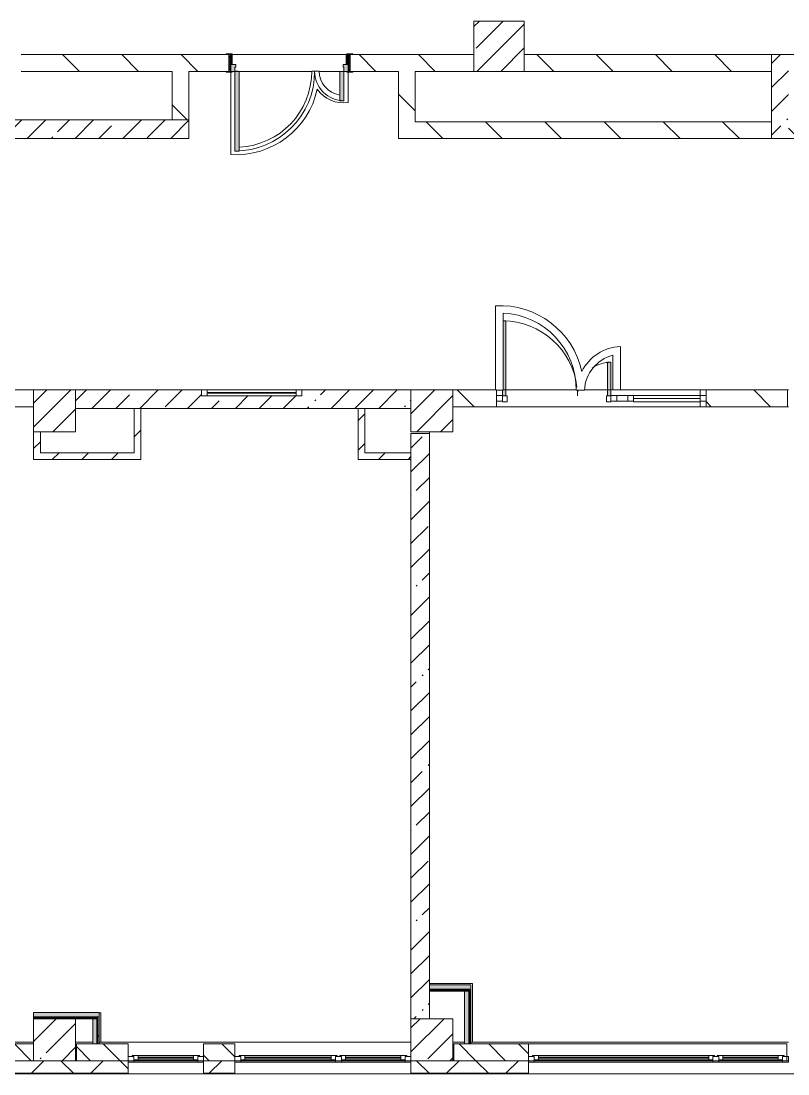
# Model space of a CAD drawing. Header units: millimetres. Extents: x -3245 to 186632, y -8553 to 29000.
# Drawn here: x 102382 to 111527, y -258 to 12300 of the extents above; entities that cross this region are included whole.
import ezdxf

# ---------------------------------------------------------------- set-up
doc = ezdxf.new("R2010")
doc.units = ezdxf.units.MM
for name, color, linetype, lineweight, true_color in [('A-DETL-GENF-5', 7, 'Continuous', 5, 0xaaaaaa), ('A-DOOR-2', 7, 'Continuous', 5, 0xaaaaaa), ('A-DOOR-3', 7, 'Continuous', 5, 0xe2e2e2), ('A-DOOR-FRAM-2', 7, 'Continuous', 5, 0xe2e2e2), ('A-DOOR-FRAM-3', 7, 'Continuous', 5, 0xaaaaaa), ('A-FLOR-2', 7, 'Continuous', 5, 0xaaaaaa), ('I-WALL-27', 7, 'Continuous', 5, 0xe7e7e7), ('I-WALL-28', 7, 'Continuous', 9, 0xe7e7e7)]:
    doc.layers.add(name, color=color, linetype=linetype, lineweight=lineweight, true_color=true_color)
for name, color, linetype, lineweight in [('A-GLAZ-2', 7, 'Continuous', 5), ('A-GLAZ-CURT-3', 7, 'Continuous', 5), ('A-GLAZ-CWMG-4', 7, 'Continuous', 5), ('A-WALL', 7, 'Continuous', 9), ('A-WALL-7', 7, 'Continuous', 5), ('I-WALL-29', 7, 'Continuous', 5), ('S-COLS-2', 7, 'Continuous', 5)]:
    doc.layers.add(name, color=color, linetype=linetype, lineweight=lineweight)
pattern_1 = [(45, (59622.45, 0), (-176.7767, 176.7767), [])]
pattern_2 = [(135, (59622.45, 0), (-353.5534, -353.5534), [])]
pattern_3 = [(45, (59622.45, 0), (-285.123, 285.123), []), (45, (59907.57, 0), (-285.123, 285.123), [504.031, -100.806, 16.764, -84.042])]
pattern_4 = [(135, (59622.45, 0), (-176.7767, -176.7767), [])]
pattern_5 = [(45, (59622.45, 0), (-530.33, 530.33), []), (135, (59622.45, 0), (-530.33, -530.33), [])]

# ---------------------------------------------------------------- blocks, each defined once
blk = doc.blocks.new('BSC_Колонна _Прямоугольная - 500х500-V97-2_4_1_птичка')
at = {"layer": 'S-COLS-2'}
h = blk.add_hatch(dxfattribs=at)
h.set_pattern_fill('FP_106', color=256, style=0, pattern_type=2)
h.set_pattern_definition([(45, (-43160, -7650), (-285.123, 285.123), []), (45, (-42874.88, -7650), (-285.123, 285.123), [504.031, -100.806, 16.764, -84.042])])
h.paths.add_polyline_path([(-250, -250), (250, -250), (250, 250), (-250, 250)])
for p, q in [((250, 250), (-250, 250)), ((-250, 250), (-250, -250)), ((250, -250), (250, 250)), ((-250, -250), (250, -250))]:
    blk.add_line(p, q, dxfattribs=at)
blk = doc.blocks.new('BSC_Колонна _Прямоугольная - 500х500-V98-2_4_1_птичка')
at = {"layer": 'S-COLS-2'}
h = blk.add_hatch(dxfattribs=at)
h.set_pattern_fill('FP_107', color=256, style=0, pattern_type=2)
h.set_pattern_definition([(45, (-47660, -7650), (-285.123, 285.123), []), (45, (-47374.88, -7650), (-285.123, 285.123), [504.031, -100.806, 16.764, -84.042])])
h.paths.add_polyline_path([(-250, -250), (250, -250), (250, 250), (-250, 250), (-250, 100)])
for p, q in [((250, 250), (-250, 250)), ((-250, 250), (-250, -250)), ((250, -250), (250, 250)), ((-250, -250), (250, -250))]:
    blk.add_line(p, q, dxfattribs=at)
blk = doc.blocks.new('BSC_Колонна _Прямоугольная - 500х500-V104-2_4_1_птичка')
at = {"layer": 'S-COLS-2'}
h = blk.add_hatch(dxfattribs=at)
h.set_pattern_fill('FP_113', color=256, style=0, pattern_type=2)
h.set_pattern_definition([(45, (-43160, -150), (-285.123, 285.123), []), (45, (-42874.88, -150), (-285.123, 285.123), [504.031, -100.806, 16.764, -84.042])])
h.paths.add_polyline_path([(-250, -250), (250, -250), (250, 250), (-250, 250)])
for p, q in [((250, 250), (-250, 250)), ((-250, 250), (-250, -250)), ((250, -250), (250, 250)), ((-250, -250), (250, -250))]:
    blk.add_line(p, q, dxfattribs=at)
blk = doc.blocks.new('BSC_Колонна _Прямоугольная - 500х500-V105-2_4_1_птичка')
at = {"layer": 'S-COLS-2'}
h = blk.add_hatch(dxfattribs=at)
h.set_pattern_fill('FP_114', color=256, style=0, pattern_type=2)
h.set_pattern_definition([(45, (-47660, -150), (-285.123, 285.123), []), (45, (-47374.88, -150), (-285.123, 285.123), [504.031, -100.806, 16.764, -84.042])])
h.paths.add_polyline_path([(-250, -250), (250, -250), (250, 250), (-250, 250), (-250, 80)])
for p, q in [((250, 250), (-250, 250)), ((-250, 250), (-250, -250)), ((250, -250), (250, 250)), ((-250, -250), (250, -250))]:
    blk.add_line(p, q, dxfattribs=at)
blk = doc.blocks.new('120_Окно_СКБ_2Ст - 120_Окно_СКБ_2Ст 3100х2500 _мал_ створка слева-2_-V138-2_4_1_птичка')
at = {"layer": 'A-GLAZ-2'}
for p, q in [((-1550, -127), (-1550, -57)), ((-1550, -57), (-1480, -57)), ((1550, -57), (-1550, -57)), ((-1480, -57), (-1480, -127)), ((-720, -87), (-1480, -87)), ((-1480, -87), (-1480, -127)), ((-1430, -137), (-1430, -87)), ((-1430, -107), (-770, -107)), ((-770, -117), (-1430, -117)), ((-770, -137), (-770, -87)), ((-720, -127), (-720, -57)), ((-720, -57), (-650, -57)), ((-720, -127), (-720, -87)), ((-650, -57), (-650, -127)), ((1480, -87), (-650, -87)), ((-650, -87), (-650, -127)), ((-600, -137), (-600, -87)), ((-600, -107), (1430, -107)), ((1430, -117), (-600, -117)), ((1430, -137), (1430, -87)), ((1480, -127), (1480, -57)), ((1480, -57), (1550, -57)), ((1480, -127), (1480, -87)), ((1550, -57), (1550, -127)), ((-1480, -127), (-1550, -127)), ((-1550, -127), (-1500, -127)), ((-1480, -127), (-1500, -127)), ((-1500, -127), (-1500, -137)), ((-1500, -137), (-700, -137)), ((-700, -137), (-1500, -137)), ((-650, -127), (-720, -127)), ((-700, -127), (-720, -127)), ((-700, -127), (-670, -127)), ((-700, -137), (-700, -127)), ((-650, -127), (-670, -127)), ((-670, -127), (-670, -137)), ((-670, -137), (1500, -137)), ((1500, -137), (-670, -137)), ((1550, -127), (1480, -127)), ((1500, -127), (1480, -127)), ((1500, -127), (1550, -127)), ((1500, -137), (1500, -127))]:
    blk.add_line(p, q, dxfattribs=at)
blk = doc.blocks.new('120_Окно_СКБ_2Ст - 120_Окно_СКБ_2Ст 2100х2500 _мал створка СЛЕВА_-V140-2_4_1_птичка')
at = {"layer": 'A-GLAZ-2'}
for p, q in [((-1050, -127), (-1050, -57)), ((-1050, -57), (-980, -57)), ((1050, -57), (-1050, -57)), ((-980, -57), (-980, -127)), ((-220, -87), (-980, -87)), ((-980, -87), (-980, -127)), ((-930, -137), (-930, -87)), ((-930, -107), (-270, -107)), ((-270, -117), (-930, -117)), ((-270, -137), (-270, -87)), ((-220, -127), (-220, -57)), ((-220, -57), (-150, -57)), ((-220, -127), (-220, -87)), ((-150, -57), (-150, -127)), ((980, -87), (-150, -87)), ((-150, -87), (-150, -127)), ((-100, -137), (-100, -87)), ((-100, -107), (930, -107)), ((930, -117), (-100, -117)), ((930, -137), (930, -87)), ((980, -127), (980, -57)), ((980, -57), (1050, -57)), ((980, -127), (980, -87)), ((1050, -57), (1050, -127)), ((-980, -127), (-1050, -127)), ((-1050, -127), (-1000, -127)), ((-980, -127), (-1000, -127)), ((-1000, -127), (-1000, -137)), ((-1000, -137), (-200, -137)), ((-200, -137), (-1000, -137)), ((-150, -127), (-220, -127)), ((-200, -127), (-220, -127)), ((-200, -127), (-170, -127)), ((-200, -137), (-200, -127)), ((-150, -127), (-170, -127)), ((-170, -127), (-170, -137)), ((-170, -137), (1000, -137)), ((1000, -137), (-170, -137)), ((1050, -127), (980, -127)), ((1000, -127), (980, -127)), ((1000, -127), (1050, -127)), ((1000, -137), (1000, -127))]:
    blk.add_line(p, q, dxfattribs=at)
blk = doc.blocks.new('110_Дверь_СКБ_2Ст - Д-6_л__ ДОО_Дв_1450x2100h_Дверь из раздевальной в коридор-V174-2_4_1_птичка')
at = {"layer": 'A-DOOR-2'}
h = blk.add_hatch(dxfattribs=at)
h.set_pattern_fill('FP_140', color=256, style=0, pattern_type=2)
h.set_pattern_definition([(135, (1576.41, 164.685), (-14.14214, -14.14214), []), (225, (1576.41, 164.685), (14.14214, -14.14214), [])])
h.paths.add_polyline_path([(737.5, 100), (712.5, 100), (712.5, -100), (737.5, -100), (737.5, 0.5)])
at = {"layer": 'A-DOOR-3'}
for points in [[(612.5, 1050), (612.5, 100), (662.5, 100), (662.5, 1050)], [(-637.5, 450), (-637.5, 100), (-587.5, 100), (-587.5, 450)]]:
    blk.add_hatch(color=256, dxfattribs=at).paths.add_polyline_path(points)
h = blk.add_hatch(color=256, dxfattribs=at)
h.paths.add_polyline_path([(-637.5, 100), (-687.5, 100), (-687.5, 20), (-627.5, 20), (-627.5, 50), (-637.5, 50)])
h.paths.add_polyline_path([(712.5, 100), (662.5, 100), (662.5, 50), (652.5, 50), (652.5, 20), (712.5, 20)])
at = {"layer": 'A-DOOR-FRAM-2'}
for points in [[(-742.5, 108), (-742.5, 100), (-672.5, 100), (-672.5, 108)], [(-672.5, 20), (-687.5, 20), (-687.5, -100), (-672.5, -100), (-672.5, 0.5)], [(767.5, 108), (697.5, 108), (697.5, 100), (767.5, 100)], [(712.5, 20), (697.5, 20), (697.5, -100), (712.5, -100), (712.5, 0.5)], [(-672.5, -100), (-742.5, -100), (-742.5, -108), (-672.5, -108)], [(767.5, -100), (697.5, -100), (697.5, -108), (767.5, -108)]]:
    blk.add_hatch(color=256, dxfattribs=at).paths.add_polyline_path(points)
at = {"layer": 'A-DOOR-FRAM-3'}
h = blk.add_hatch(dxfattribs=at)
h.set_pattern_fill('FP_141', color=256, style=0, pattern_type=2)
h.set_pattern_definition([(45, (-546.384, 164.685), (-14.1421, 14.1421), []), (135, (-546.384, 164.685), (-14.1421, -14.1421), [])])
h.paths.add_polyline_path([(-712.5, 100), (-712.5, -100), (-687.5, -100), (-687.5, 100)])
at = {"layer": 'A-DOOR-2'}
for p, q in [((662.5, 1050), (612.5, 1050)), ((612.5, 1050), (612.5, 100)), ((662.5, 100), (662.5, 1050)), ((-637.5, 450), (-637.5, 100)), ((-587.5, 450), (-637.5, 450)), ((-587.5, 100), (-587.5, 450)), ((-637.5, 100), (-587.5, 100)), ((612.5, 100), (662.5, 100))]:
    blk.add_line(p, q, dxfattribs=at)
for centre, radius, start, end in [((662.5, 100), 950, 90, 180), ((-637.5, 100), 350, 360, 90)]:
    blk.add_arc(centre, radius, start, end, dxfattribs=at)
at = {"layer": 'A-DOOR-FRAM-3'}
for p, q in [((-672.5, 108), (-742.5, 108)), ((-742.5, 108), (-742.5, 100)), ((-742.5, 100), (-672.5, 100)), ((-687.5, 100), (-712.5, 100)), ((-712.5, 100), (-712.5, -100)), ((-637.5, 100), (-687.5, 100)), ((-687.5, 100), (-687.5, 20)), ((-687.5, -100), (-687.5, 100)), ((-687.5, 20), (-627.5, 20)), ((-672.5, 20), (-687.5, 20)), ((-687.5, 20), (-687.5, -100)), ((-672.5, 100), (-672.5, 108)), ((-672.5, -100), (-672.5, 20)), ((-637.5, 50), (-637.5, 100)), ((-627.5, 50), (-637.5, 50)), ((-627.5, 20), (-627.5, 50)), ((662.5, 50), (652.5, 50)), ((652.5, 50), (652.5, 20)), ((652.5, 20), (712.5, 20)), ((662.5, 100), (662.5, 50)), ((712.5, 100), (662.5, 100)), ((767.5, 108), (697.5, 108)), ((697.5, 108), (697.5, 100)), ((697.5, 100), (767.5, 100)), ((712.5, 20), (697.5, 20)), ((697.5, 20), (697.5, -100)), ((712.5, 20), (712.5, 100)), ((737.5, 100), (712.5, 100)), ((712.5, 100), (712.5, -100)), ((712.5, -100), (712.5, 20)), ((737.5, -100), (737.5, 100)), ((767.5, 100), (767.5, 108)), ((-672.5, -100), (-742.5, -100)), ((-742.5, -100), (-742.5, -108)), ((-742.5, -108), (-672.5, -108)), ((-712.5, -100), (-687.5, -100)), ((-687.5, -100), (-672.5, -100)), ((-672.5, -108), (-672.5, -100)), ((697.5, -100), (712.5, -100)), ((767.5, -100), (697.5, -100)), ((697.5, -100), (697.5, -108)), ((697.5, -108), (767.5, -108)), ((712.5, -100), (737.5, -100)), ((767.5, -108), (767.5, -100))]:
    blk.add_line(p, q, dxfattribs=at)
blk = doc.blocks.new('120_Окно_СКБ_1Ст - 120_Окно_СКБ_1Ст 900х2500_h_-20664874-2_4_1_птичка')
at = {"layer": 'A-GLAZ-2'}
for p, q in [((-450, -127), (-450, -57)), ((-450, -57), (-380, -57)), ((450, -57), (-450, -57)), ((-380, -57), (-380, -127)), ((380, -87), (-380, -87)), ((-380, -87), (-380, -127)), ((-330, -137), (-330, -87)), ((-330, -107), (330, -107)), ((330, -117), (-330, -117)), ((330, -137), (330, -87)), ((380, -127), (380, -57)), ((380, -57), (450, -57)), ((380, -127), (380, -87)), ((450, -57), (450, -127)), ((-380, -127), (-450, -127)), ((-450, -127), (-400, -127)), ((-380, -127), (-400, -127)), ((-400, -127), (-400, -137)), ((-400, -137), (400, -137)), ((400, -137), (-400, -137)), ((450, -127), (380, -127)), ((400, -127), (380, -127)), ((400, -127), (450, -127)), ((400, -137), (400, -127))]:
    blk.add_line(p, q, dxfattribs=at)
blk = doc.blocks.new('120_Окно_СКБ_1Ст - 120_Окно_СКБ_1Ст 400х1200 EI30-24228621-2_4_1_птичка')
at = {"layer": 'A-GLAZ-2'}
for p, q in [((-600, 40), (-600, 110)), ((-600, 110), (-530, 110)), ((600, 110), (-600, 110)), ((-530, 40), (-600, 40)), ((-600, 40), (600, 40)), ((-530, 110), (-530, 40)), ((530, 80), (-530, 80)), ((530, 70), (-530, 70)), ((530, 40), (530, 110)), ((530, 110), (600, 110)), ((600, 40), (530, 40)), ((600, 110), (600, 40))]:
    blk.add_line(p, q, dxfattribs=at)
blk = doc.blocks.new('Прямоугольный импост - 50 x 70 мм-V248-2_4_1_птичка')
at = {"layer": 'A-GLAZ-CWMG-4'}
for p, q in [((-70, 35), (0, 35)), ((-70, -35), (-70, 35)), ((0, 35), (0, -35)), ((0, -35), (-70, -35))]:
    blk.add_line(p, q, dxfattribs=at)
blk = doc.blocks.new('Дверь_Витражная_остекление_ - ДВН_ДАО_Главный вход_1200 в свету-V256-2_4_1_птичка')
at = {"layer": 'A-DOOR-3'}
for points in [[(-639, 30), (-607, 30), (-607, 925), (-639, 925), (-639, 97), (-647, 97), (-647, 30)], [(647, 30), (647, 430), (607, 430), (607, 30)]]:
    blk.add_hatch(color=256, dxfattribs=at).paths.add_polyline_path(points)
at = {"layer": 'A-DETL-GENF-5'}
for p, q in [((-607, 925), (-639, 925)), ((-607, 30), (-607, 925)), ((647, 430), (607, 430)), ((607, 430), (607, 30)), ((647, 35), (647, 430)), ((-647, 97), (-647, 35)), ((-647, 30), (-607, 30)), ((-592, 30), (-647, 30)), ((-592, -40), (-592, 30)), ((592, -40), (592, 30)), ((592, 30), (647, 30)), ((607, 30), (647, 30)), ((-647, -40), (-592, -40)), ((647, -40), (592, -40))]:
    blk.add_line(p, q, dxfattribs=at)
at = {"layer": 'A-DOOR-2'}
for p, q in [((647, 430), (647, 35)), ((-647, 97), (-647, 35))]:
    blk.add_line(p, q, dxfattribs=at)
for centre, radius, start, end in [((-647, 30), 895, 6.6442, 89.4744), ((647, 30), 400, 90, 124.0488), ((-647, 30), 895, 360, 4.3606), ((647, 30), 400, 170.1518, 180)]:
    blk.add_arc(centre, radius, start, end, dxfattribs=at)
blk = doc.blocks.new('Системная панель - Стемалит - 40мм-V250-2_4_1_птичка')
at = {"layer": 'A-GLAZ-CURT-3'}
for p, q in [((65, 35), (-65, 35)), ((-65, 35), (-65, -35)), ((65, -35), (65, 35)), ((-65, -35), (65, -35))]:
    blk.add_line(p, q, dxfattribs=at)
blk = doc.blocks.new('Прямоугольный импост - 50 x 70 мм-V251-2_4_1_птичка')
at = {"layer": 'A-GLAZ-CWMG-4'}
for p, q in [((-35, 35), (35, 35)), ((-35, -35), (-35, 35)), ((35, 35), (35, -35)), ((35, -35), (-35, -35))]:
    blk.add_line(p, q, dxfattribs=at)
blk = doc.blocks.new('Прямоугольный импост - 50 x 70 мм-V252-2_4_1_птичка')
at = {"layer": 'A-GLAZ-CWMG-4'}
for p, q in [((0, 35), (-70, 35)), ((-70, 35), (-70, -35)), ((0, -35), (0, 35)), ((-70, -35), (0, -35))]:
    blk.add_line(p, q, dxfattribs=at)
blk = doc.blocks.new('Системная панель - Стекло - 40мм-V257-2_4_1_птичка')
at = {"layer": 'A-GLAZ-CURT-3'}
for p, q in [((397.5, 0), (-397.5, 0)), ((-397.5, 0), (-397.5, -40)), ((397.5, -40), (397.5, 0)), ((-397.5, -40), (397.5, -40))]:
    blk.add_line(p, q, dxfattribs=at)
blk = doc.blocks.new('Прямоугольный импост - 50 x 70 мм-V254-2_4_1_птичка')
at = {"layer": 'A-GLAZ-CWMG-4'}
for p, q in [((-35, 35), (35, 35)), ((-35, -35), (-35, 35)), ((35, 35), (35, -35)), ((35, -35), (-35, -35))]:
    blk.add_line(p, q, dxfattribs=at)
blk = doc.blocks.new('Прямоугольный импост - 50 x 70 мм-V255-2_4_1_птичка')
at = {"layer": 'A-GLAZ-CWMG-4'}
blk.add_line((41991, 7835), (41196, 7835), dxfattribs=at)

msp = doc.modelspace()

# ---------------------------------------------------------------- hatches: boundary and pattern name
at = {"layer": 'A-WALL-7'}
h = msp.add_hatch(dxfattribs=at)
h.set_pattern_fill('FP_133', color=256, style=0, pattern_type=2)
h.set_pattern_definition(pattern_4)
h.paths.add_polyline_path([(102532.4, -100), (102532.4, 100), (102282.4, 100), (102282.4, -100)])
h.paths.add_polyline_path([(98672.4, -100), (99182.4, -100), (99182.4, 100), (98672.4, 100)])
h = msp.add_hatch(dxfattribs=at)
h.set_pattern_fill('FP_133', color=256, style=0, pattern_type=2)
h.set_pattern_definition(pattern_4)
h.paths.add_polyline_path([(104558.8, -100), (104932.4, -100), (104932.4, 100), (104558.8, 100)])
h.paths.add_polyline_path([(103658.8, -100), (103658.8, 100), (103042.4, 100), (103042.4, -100)])
h = msp.add_hatch(dxfattribs=at)
h.set_pattern_fill('FP_133', color=256, style=0, pattern_type=2)
h.set_pattern_definition(pattern_4)
h.paths.add_polyline_path([(108432.4, -100), (108432.4, 100), (107542.4, 100), (107542.4, -100), (107637.8, -100)])
h = msp.add_hatch(dxfattribs=at)
h.set_pattern_fill('FP_123', color=256, style=0, pattern_type=2)
h.set_pattern_definition([(45, (59622.45, 0), (-353.5534, 353.5534), []), (135, (59622.45, 0), (-353.5534, -353.5534), [])])
h.paths.add_polyline_path([(135322.4, -250), (135322.4, -100), (131182.4, -100), (131182.4, -250), (134535.9, -250)])
h.paths.add_polyline_path([(128970.8, -250), (130282.4, -250), (130282.4, -100), (126682.4, -100), (126682.4, -250), (127115.7, -250)])
h.paths.add_polyline_path([(117682.4, -250), (118432.4, -250), (118432.4, -100), (117682.4, -100)])
h.paths.add_polyline_path([(116532.4, -250), (116782.4, -250), (116782.4, -100), (116032.4, -100), (116032.4, -250), (116449.2, -250)])
h.paths.add_polyline_path([(120532.4, -250), (121682.4, -250), (121682.4, -100), (120532.4, -100)])
h.paths.add_polyline_path([(124782.4, -250), (125782.4, -250), (125782.4, -100), (124782.4, -100)])
h.paths.add_polyline_path([(103032.4, -250), (103658.8, -250), (103658.8, -100), (102282.4, -100), (102282.4, -250), (103000.2, -250)])
h.paths.add_polyline_path([(111532.4, -250), (112932.4, -250), (112932.4, -100), (111532.4, -100)])
h.paths.add_polyline_path([(108432.4, -250), (108432.4, -100), (107032.4, -100), (107032.4, -250), (107637.8, -250)])
h.paths.add_polyline_path([(104558.8, -250), (104932.4, -250), (104932.4, -100), (104558.8, -100)])
h.paths.add_polyline_path([(98382.4, -250), (99182.4, -250), (99182.4, -100), (98382.4, -100), (98382.4, -176.4)])
at = {"layer": 'I-WALL-27'}
for points in [[(107746.5, 755), (107746.5, 805), (107252.4, 805), (107252.4, 755), (107637.8, 755)], [(107721.5, 100), (107721.5, 730), (107671.5, 730), (107671.5, 100)], [(103287.4, 100), (103287.4, 400), (103237.4, 400), (103237.4, 100)]]:
    msp.add_hatch(color=256, dxfattribs=at).paths.add_polyline_path(points)
at = {"layer": 'I-WALL-28'}
msp.add_hatch(color=256, dxfattribs=at).paths.add_polyline_path([(103312.4, 425), (103312.4, 475), (102532.4, 475), (102532.4, 425), (103000.2, 425)])
at = {"layer": 'I-WALL-29'}
h = msp.add_hatch(dxfattribs=at)
h.set_pattern_fill('FP_134', color=256, style=0, pattern_type=2)
h.set_pattern_definition(pattern_2)
h.paths.add_polyline_path([(110420.4, 11700), (111332.4, 11700), (111332.4, 11900), (108382.4, 11900), (108382.4, 11700), (109492.8, 11700)])
h.paths.add_polyline_path([(102382.4, 11700), (104858.2, 11700), (104855.2, 11900), (102382.4, 11900)])
h.paths.add_polyline_path([(106308.2, 11700), (107782.4, 11700), (107782.4, 11900), (106308.2, 11900), (106308.2, 11799.5)])
h = msp.add_hatch(dxfattribs=at)
h.set_pattern_fill('FP_131', color=256, style=0, pattern_type=2)
h.set_pattern_definition(pattern_3)
h.paths.add_polyline_path([(111332.4, 10900), (111532.4, 10900), (111532.4, 11900), (111332.4, 11900), (111332.4, 11100)])
h = msp.add_hatch(dxfattribs=at)
h.set_pattern_fill('FP_134', color=256, style=0, pattern_type=2)
h.set_pattern_definition(pattern_2)
h.paths.add_polyline_path([(104383.2, 11120), (104383.2, 11700), (104183.2, 11700), (104183.2, 11120)])
h = msp.add_hatch(dxfattribs=at)
h.set_pattern_fill('FP_134', color=256, style=0, pattern_type=2)
h.set_pattern_definition(pattern_2)
h.paths.add_polyline_path([(107083.2, 11100), (107083.2, 11700), (106883.2, 11700), (106883.2, 11100)])
h = msp.add_hatch(dxfattribs=at)
h.set_pattern_fill('FP_131', color=256, style=0, pattern_type=2)
h.set_pattern_definition(pattern_3)
h.paths.add_polyline_path([(102002.4, 10900), (104383.2, 10900), (104383.2, 11120), (102002.4, 11120)])
h = msp.add_hatch(dxfattribs=at)
h.set_pattern_fill('FP_134', color=256, style=0, pattern_type=2)
h.set_pattern_definition(pattern_2)
h.paths.add_polyline_path([(120782.4, 10900), (120782.4, 11100), (118962.4, 11100), (118962.4, 10900), (119695.6, 10900)])
h.paths.add_polyline_path([(114130.4, 10900), (115122.4, 10900), (115122.4, 11100), (111532.4, 11100), (111532.4, 10900), (112275.4, 10900)])
h.paths.add_polyline_path([(116022.4, 10900), (116232.4, 10900), (116232.4, 11100), (116022.4, 11100), (116022.4, 10980)])
h.paths.add_polyline_path([(117852.4, 10900), (118062.4, 10900), (118062.4, 11100), (117852.4, 11100), (117852.4, 10980)])
h.paths.add_polyline_path([(117152.4, 10900), (117152.4, 11100), (116932.4, 11100), (116932.4, 10900)])
h.paths.add_polyline_path([(106883.2, 10900), (111332.4, 10900), (111332.4, 11100), (106883.2, 11100)])
h = msp.add_hatch(dxfattribs=at)
h.set_pattern_fill('FP_134', color=256, style=0, pattern_type=2)
h.set_pattern_definition(pattern_2)
h.paths.add_polyline_path([(102532.4, 7700), (102532.4, 7900), (101683.4, 7900), (101683.4, 7700)])
h.paths.add_polyline_path([(99183.4, 7700), (99183.4, 7900), (98662.4, 7900), (98662.4, 7700)])
h = msp.add_hatch(dxfattribs=at)
h.set_pattern_fill('FP_131', color=256, style=0, pattern_type=2)
h.set_pattern_definition(pattern_3)
h.paths.add_polyline_path([(104855.2, 7680), (107032.4, 7680), (107032.4, 7900), (105732.4, 7900), (105732.4, 7830), (104532.4, 7830), (104532.4, 7900), (103032.4, 7900), (103032.4, 7680), (103812.4, 7680)])
h = msp.add_hatch(dxfattribs=at)
h.set_pattern_fill('FP_134', color=256, style=0, pattern_type=2)
h.set_pattern_definition(pattern_2)
h.paths.add_polyline_path([(111522.4, 7700), (111522.4, 7900), (110552.4, 7900), (110552.4, 7700)])
h.paths.add_polyline_path([(107532.4, 7700), (108052.4, 7700), (108052.4, 7900), (107532.4, 7900), (107532.4, 7750.3)])
h = msp.add_hatch(dxfattribs=at)
h.set_pattern_fill('FP_135', color=256, style=0, pattern_type=2)
h.set_pattern_definition(pattern_1)
h.paths.add_polyline_path([(103812.4, 7070), (103812.4, 7680), (103732.4, 7680), (103732.4, 7070)])
h = msp.add_hatch(dxfattribs=at)
h.set_pattern_fill('FP_135', color=256, style=0, pattern_type=2)
h.set_pattern_definition(pattern_1)
h.paths.add_polyline_path([(106482.4, 7070), (106482.4, 7680), (106402.4, 7680), (106402.4, 7070)])
h = msp.add_hatch(dxfattribs=at)
h.set_pattern_fill('FP_135', color=256, style=0, pattern_type=2)
h.set_pattern_definition(pattern_1)
h.paths.add_polyline_path([(102612.4, 7150), (102612.4, 7400), (102532.4, 7400), (102532.4, 7150)])
h = msp.add_hatch(dxfattribs=at)
h.set_pattern_fill('FP_131', color=256, style=0, pattern_type=2)
h.set_pattern_definition(pattern_3)
h.paths.add_polyline_path([(107137.2, 400), (107252.4, 400), (107252.4, 7380), (107032.4, 7380), (107032.4, 400), (107135.2, 400)])
h = msp.add_hatch(dxfattribs=at)
h.set_pattern_fill('FP_135', color=256, style=0, pattern_type=2)
h.set_pattern_definition(pattern_1)
h.paths.add_polyline_path([(103732.4, 7070), (103732.4, 7150), (102532.4, 7150), (102532.4, 7070), (103000.2, 7070)])
h = msp.add_hatch(dxfattribs=at)
h.set_pattern_fill('FP_135', color=256, style=0, pattern_type=2)
h.set_pattern_definition(pattern_1)
h.paths.add_polyline_path([(107032.4, 7070), (107032.4, 7150), (106482.4, 7150), (106482.4, 7070), (106710.3, 7070)])
h = msp.add_hatch(dxfattribs=at)
h.set_pattern_fill('FP_227', color=256, style=0, pattern_type=2)
h.set_pattern_definition(pattern_5)
h.paths.add_polyline_path([(107734, 742.5), (107746.5, 742.5), (107746.5, 755), (107252.4, 755), (107252.4, 742.5), (107637.8, 742.5)])
h = msp.add_hatch(dxfattribs=at)
h.set_pattern_fill('FP_227', color=256, style=0, pattern_type=2)
h.set_pattern_definition(pattern_5)
h.paths.add_polyline_path([(107721.5, 730), (107734, 730), (107734, 742.5), (107252.4, 742.5), (107252.4, 730), (107671.5, 730)])
h = msp.add_hatch(dxfattribs=at)
h.set_pattern_fill('FP_227', color=256, style=0, pattern_type=2)
h.set_pattern_definition(pattern_5)
h.paths.add_polyline_path([(107734, 100), (107734, 730), (107721.5, 730), (107721.5, 100)])
h = msp.add_hatch(dxfattribs=at)
h.set_pattern_fill('FP_227', color=256, style=0, pattern_type=2)
h.set_pattern_definition(pattern_5)
h.paths.add_polyline_path([(107746.5, 100), (107746.5, 742.5), (107734, 742.5), (107734, 100)])
h = msp.add_hatch(dxfattribs=at)
h.set_pattern_fill('FP_227', color=256, style=0, pattern_type=2)
h.set_pattern_definition(pattern_5)
h.paths.add_polyline_path([(103299.9, 412.5), (103312.4, 412.5), (103312.4, 425), (102532.4, 425), (102532.4, 412.5), (103000.2, 412.5)])
h = msp.add_hatch(dxfattribs=at)
h.set_pattern_fill('FP_227', color=256, style=0, pattern_type=2)
h.set_pattern_definition(pattern_5)
h.paths.add_polyline_path([(103299.9, 400), (103299.9, 412.5), (102532.4, 412.5), (102532.4, 400), (103287.4, 400)])
h = msp.add_hatch(dxfattribs=at)
h.set_pattern_fill('FP_227', color=256, style=0, pattern_type=2)
h.set_pattern_definition(pattern_5)
h.paths.add_polyline_path([(103299.9, 100), (103299.9, 400), (103287.4, 400), (103287.4, 100)])
h = msp.add_hatch(dxfattribs=at)
h.set_pattern_fill('FP_227', color=256, style=0, pattern_type=2)
h.set_pattern_definition(pattern_5)
h.paths.add_polyline_path([(103299.9, 100), (103312.4, 100), (103312.4, 412.5), (103299.9, 412.5), (103299.9, 230.5)])
at = {"layer": 'S-COLS-2'}
h = msp.add_hatch(dxfattribs=at)
h.set_pattern_fill('FP_131', color=256, style=0, pattern_type=2)
h.set_pattern_definition(pattern_3)
h.paths.add_polyline_path([(108382.4, 11700), (108382.4, 12300), (107782.4, 12300), (107782.4, 11700)])

# ---------------------------------------------------------------- linework, layer by layer
at = {"layer": 'A-FLOR-2'}
for p, q in [((106258.2, 11780), (106258.2, 11889.6)), ((106258.2, 11889.6), (106268.2, 11889.6)), ((104883.2, 11692), (104883.2, 10706.8)), ((104973.2, 11703), (104933.2, 11703)), ((105938.2, 11703), (105848.2, 11703)), ((106283.2, 11329.8), (106283.2, 11692)), ((108040.5, 8904.6), (108040.5, 7900)), ((108130.5, 7897), (108130.5, 8815.2)), ((109529.4, 7900), (109529.4, 8418.4)), ((109439.4, 8314.2), (109439.4, 7900)), ((108052.4, 7897), (108130.5, 7897)), ((108130.5, 7900), (109002.9, 7900)), ((109003, 7897), (109101, 7897)), ((109101.4, 7900), (110552.4, 7900)), ((110482.4, 7900), (109529.4, 7900)), ((110482.4, 7835), (110482.4, 7900)), ((111522.4, 7900), (111532.4, 7900)), ((110482.4, 7700), (110482.4, 7760)), ((111532.4, 7700), (111522.4, 7700)), ((107252.4, 7400), (107252.4, 7380)), ((107252.4, 820), (107766.5, 820)), ((107766.5, 820), (107766.5, 120)), ((103312.4, 470), (103332.4, 470)), ((103332.4, 470), (103332.4, 120))]:
    msp.add_line(p, q, dxfattribs=at)
for centre, radius, start, end in [((104943.2, 11700), 905, 272.53584, 0.18993), ((106223.2, 11700), 285, 179.39688, 261.89794), ((104943.2, 11700), 995, 266.54288, 347.60213), ((106223.2, 11700), 375, 214.72707, 279.2069), ((108093.1, 7906), 1000, 12.44956, 93.01125), ((108093.1, 7906), 910, 359.43333, 87.64026), ((109554.4, 7875), 544, 92.63401, 153.04618), ((109554.4, 7875), 454, 104.67311, 177.22246)]:
    msp.add_arc(centre, radius, start, end, dxfattribs=at)
at = {"layer": 'A-WALL'}
for p, q in [((104183.2, 11120), (104383.2, 11120)), ((111332.4, 11100), (111332.4, 10900)), ((103812.4, 7680), (103732.4, 7680)), ((106482.4, 7680), (106402.4, 7680)), ((107032.4, 7070), (107032.4, 7150)), ((107252.4, 805), (107252.4, 730)), ((107252.4, 755), (107746.5, 755)), ((107252.4, 742.5), (107734, 742.5)), ((107721.5, 730), (107671.5, 730)), ((107721.5, 100), (107721.5, 730)), ((107734, 100), (107734, 742.5)), ((103312.4, 425), (102532.4, 425)), ((103299.9, 412.5), (102532.4, 412.5)), ((103287.4, 400), (103237.4, 400)), ((103287.4, 100), (103287.4, 400)), ((103299.9, 100), (103299.9, 412.5)), ((102282.4, -100), (102532.4, -100)), ((103042.4, -100), (103658.8, -100)), ((104558.8, -100), (104932.4, -100)), ((107542.4, -100), (108432.4, -100)), ((102282.4, -250), (103658.8, -250)), ((104558.8, -250), (104932.4, -250)), ((107032.4, -250), (108432.4, -250)), ((102282.4, -253), (103658.8, -253)), ((104558.8, -253), (104932.4, -253)), ((107032.4, -253), (108432.4, -253))]:
    msp.add_line(p, q, dxfattribs=at)
at = {"layer": 'A-WALL-7'}
for p, q in [((98672.4, 100), (102532.4, 100)), ((103658.8, 100), (103042.4, 100)), ((103042.4, 100), (103042.4, -100)), ((103658.8, -258), (103658.8, 100)), ((104932.4, 100), (104558.8, 100)), ((104558.8, 100), (104558.8, -258)), ((104932.4, -258), (104932.4, 100)), ((107542.4, 100), (107542.4, -100)), ((107542.4, 100), (111512.4, 100)), ((108432.4, -258), (108432.4, 100)), ((111512.4, -100), (111512.4, 100)), ((103032.4, -100), (104558.8, -100)), ((107032.4, -100), (107032.4, -258)), ((107532.4, -100), (107542.4, -100)), ((117682.4, -258), (98382.4, -258))]:
    msp.add_line(p, q, dxfattribs=at)
at = {"layer": 'I-WALL-29'}
for p, q in [((104828.2, 11900), (102382.4, 11900)), ((104898.2, 11900), (106268.2, 11900)), ((107782.4, 11900), (106338.2, 11900)), ((107782.4, 11700), (107782.4, 11900)), ((113782.4, 11900), (108382.4, 11900)), ((108382.4, 11900), (108382.4, 11700)), ((111332.4, 11900), (111332.4, 11100)), ((102382.4, 11700), (104183.2, 11700)), ((104183.2, 11700), (104183.2, 11120)), ((104383.2, 11700), (104828.2, 11700)), ((104383.2, 10900), (104383.2, 11700)), ((105848, 11700), (104983.2, 11700)), ((106183.2, 11700), (105938.5, 11700)), ((106338.2, 11700), (106883.2, 11700)), ((106883.2, 11700), (106883.2, 10900)), ((107083.2, 11700), (107782.4, 11700)), ((107083.2, 11100), (107083.2, 11700)), ((108382.4, 11700), (111332.4, 11700)), ((104183.2, 11120), (102002.4, 11120)), ((111332.4, 11100), (107083.2, 11100)), ((102002.4, 10900), (104383.2, 10900)), ((106883.2, 10900), (115322.4, 10900)), ((101683.4, 7900), (102532.4, 7900)), ((104532.4, 7900), (103032.4, 7900)), ((107032.4, 7900), (105732.4, 7900)), ((108052.4, 7900), (107532.4, 7900)), ((108052.4, 7700), (108052.4, 7900)), ((108130.5, 7900), (109002.9, 7900)), ((109101.4, 7900), (109439.4, 7900)), ((110482.4, 7900), (111522.4, 7900)), ((110552.4, 7900), (110552.4, 7700)), ((111522.4, 7700), (111522.4, 7900)), ((102532.4, 7700), (98662.4, 7700)), ((103032.4, 7680), (103732.4, 7680)), ((103732.4, 7680), (103732.4, 7150)), ((103812.4, 7070), (103812.4, 7680)), ((103812.4, 7680), (106402.4, 7680)), ((106402.4, 7680), (106402.4, 7070)), ((106482.4, 7150), (106482.4, 7680)), ((106482.4, 7680), (107032.4, 7680)), ((111522.4, 7700), (107532.4, 7700)), ((102532.4, 7400), (102532.4, 7070)), ((102612.4, 7150), (102612.4, 7400)), ((107252.4, 7380), (107032.4, 7380)), ((107032.4, 7380), (107032.4, 7150)), ((107252.4, 805), (107252.4, 7380)), ((102532.4, 7070), (103812.4, 7070)), ((103732.4, 7150), (102612.4, 7150)), ((106402.4, 7070), (107032.4, 7070)), ((107032.4, 7150), (106482.4, 7150)), ((107032.4, 7070), (107032.4, 400)), ((107746.5, 805), (107252.4, 805)), ((107746.5, 100), (107746.5, 805)), ((107252.4, 400), (107252.4, 730)), ((107252.4, 730), (107671.5, 730)), ((107671.5, 730), (107671.5, 100)), ((103312.4, 475), (102532.4, 475)), ((102532.4, 475), (102532.4, 400)), ((103032.4, 400), (103237.4, 400)), ((103237.4, 400), (103237.4, 100)), ((103312.4, 100), (103312.4, 475)), ((98912, 120), (102532.4, 120)), ((103032.4, 120), (103237.4, 120)), ((103311.6, 120), (107032.4, 120)), ((107532.4, 120), (107671.5, 120)), ((107746.5, 120), (111532.4, 120)), ((107032.4, -100), (104932.4, -100)), ((111532.4, -100), (108432.4, -100))]:
    msp.add_line(p, q, dxfattribs=at)
at = {"layer": 'S-COLS-2'}
for p, q in [((108382.4, 12300), (107782.4, 12300)), ((107782.4, 12300), (107782.4, 11900)), ((108382.4, 11900), (108382.4, 12300)), ((107782.4, 11900), (107782.4, 11700)), ((108382.4, 11700), (108382.4, 11900)), ((107782.4, 11700), (108382.4, 11700))]:
    msp.add_line(p, q, dxfattribs=at)

# ---------------------------------------------------------------- block references
at = {"layer": 'A-DOOR-2', "rotation": 180}
msp.add_blockref('110_Дверь_СКБ_2Ст - Д-6_л__ ДОО_Дв_1450x2100h_Дверь из раздевальной в коридор-V174-2_4_1_птичка', (105595.7, 11800), dxfattribs=at)
at = {"layer": 'A-DOOR-2'}
msp.add_blockref('Дверь_Витражная_остекление_ - ДВН_ДАО_Главный вход_1200 в свету-V256-2_4_1_птичка', (108769.9, 7800), dxfattribs=at)
at = {"layer": 'A-GLAZ-2'}
msp.add_blockref('120_Окно_СКБ_1Ст - 120_Окно_СКБ_1Ст 400х1200 EI30-24228621-2_4_1_птичка', (105132.4, 7790), dxfattribs=at)
at = {"layer": 'A-GLAZ-2', "rotation": 180}
for name, p in [('120_Окно_СКБ_1Ст - 120_Окно_СКБ_1Ст 900х2500_h_-20664874-2_4_1_птичка', (104108.8, -175)), ('120_Окно_СКБ_2Ст - 120_Окно_СКБ_2Ст 2100х2500 _мал створка СЛЕВА_-V140-2_4_1_птичка', (105982.4, -175)), ('120_Окно_СКБ_2Ст - 120_Окно_СКБ_2Ст 3100х2500 _мал_ створка слева-2_-V138-2_4_1_птичка', (109982.4, -175))]:
    msp.add_blockref(name, p, dxfattribs=at)
at = {"layer": 'A-GLAZ-CURT-3'}
for name, p in [('Системная панель - Стемалит - 40мм-V250-2_4_1_птичка', (109552.4, 7800)), ('Системная панель - Стекло - 40мм-V257-2_4_1_птичка', (110084.9, 7800))]:
    msp.add_blockref(name, p, dxfattribs=at)
at = {"layer": 'A-GLAZ-CWMG-4', "rotation": 180}
msp.add_blockref('Прямоугольный импост - 50 x 70 мм-V252-2_4_1_птичка', (108052.4, 7800), dxfattribs=at)
at = {"layer": 'A-GLAZ-CWMG-4', "extrusion": (0, 0, -1), "rotation": 180}
for name, p in [('Прямоугольный импост - 50 x 70 мм-V251-2_4_1_птичка', (-109452.4, 7800)), ('Прямоугольный импост - 50 x 70 мм-V254-2_4_1_птичка', (-109652.4, 7800)), ('Прямоугольный импост - 50 x 70 мм-V248-2_4_1_птичка', (-110552.4, 7800))]:
    msp.add_blockref(name, p, dxfattribs=at)
at = {"layer": 'A-GLAZ-CWMG-4'}
msp.add_blockref('Прямоугольный импост - 50 x 70 мм-V255-2_4_1_птичка', (68491.4, 0), dxfattribs=at)
at = {"layer": 'S-COLS-2'}
for name, p in [('BSC_Колонна _Прямоугольная - 500х500-V97-2_4_1_птичка', (102782.4, 7650)), ('BSC_Колонна _Прямоугольная - 500х500-V98-2_4_1_птичка', (107282.4, 7650)), ('BSC_Колонна _Прямоугольная - 500х500-V104-2_4_1_птичка', (102782.4, 150)), ('BSC_Колонна _Прямоугольная - 500х500-V105-2_4_1_птичка', (107282.4, 150))]:
    msp.add_blockref(name, p, dxfattribs=at)

doc.saveas('drawing.dxf')
